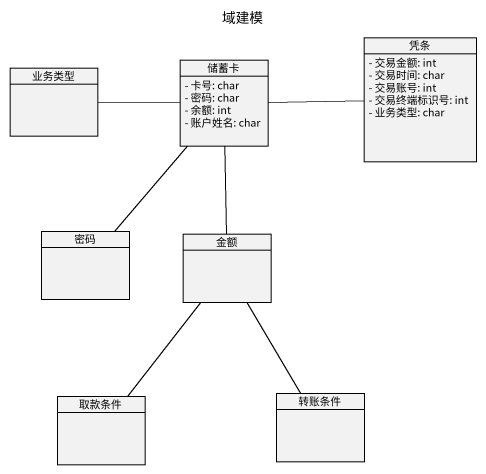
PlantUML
@startuml
title 域建模
hide circle
hide empty members
skinparam classAttributeIconSize 0
class 凭条 {
  - 交易金额: int
  - 交易时间: char
  - 交易账号: int
  - 交易终端标识号: int
  - 业务类型: char
}
class 业务类型
class 储蓄卡 {
  - 卡号: char
  - 密码: char
  - 余额: int
  - 账户姓名: char
}
class 密码
class 金额
class 取款条件
class 转账条件
储蓄卡 -right- 凭条
储蓄卡 -left- 业务类型
储蓄卡 -- 密码
储蓄卡 -- 金额
金额 -- 取款条件
金额 -- 转账条件
@enduml
